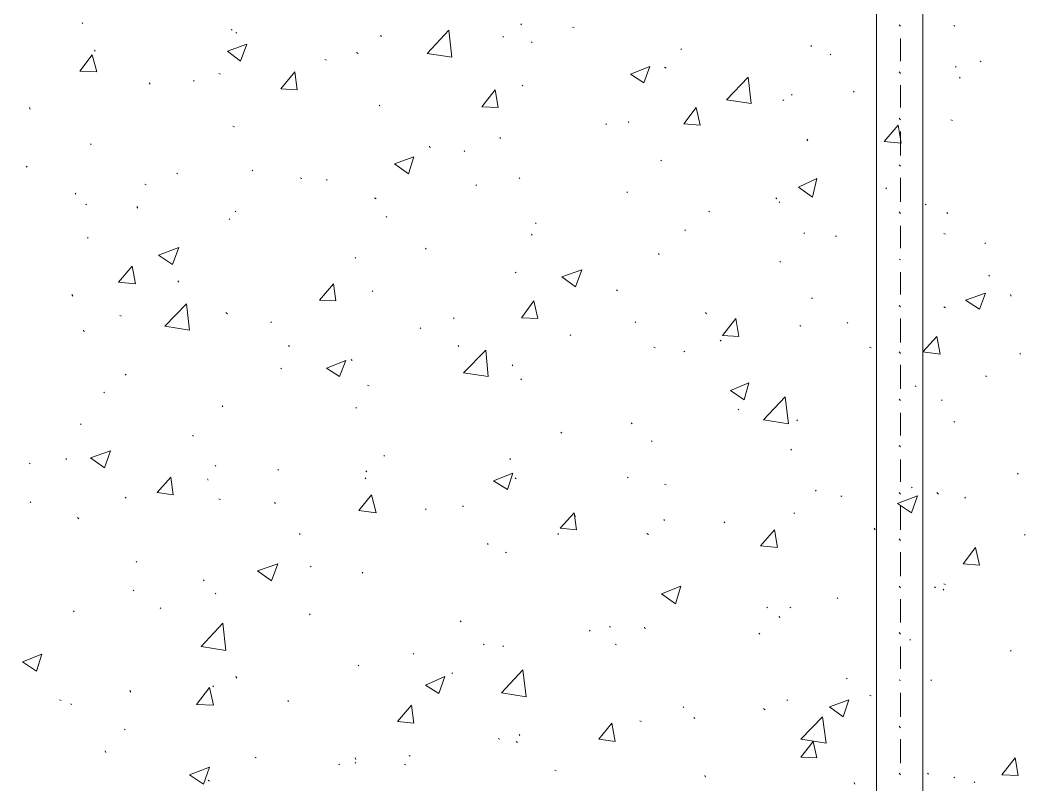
# Model space of a CAD drawing. Header units: millimetres. Extents: x 2928 to 3112, y 1220 to 1280.
# Drawn here: x 2959.367 to 2961.533, y 1259.487 to 1261.136 of the extents above; entities that cross this region are included whole.
import ezdxf

# ---------------------------------------------------------------- set-up
doc = ezdxf.new("R2010")
doc.units = ezdxf.units.MM

msp = doc.modelspace()

# ---------------------------------------------------------------- linework, layer by layer
at = {"color": 253, "linetype": 'Continuous', "lineweight": 5, "true_color": 0x9a9a9a}
for points in [[(2961.2116, 1241.9003), (2942.08633, 1241.9003), (2942.08633, 1247.74538), (2950.25144, 1247.74538), (2950.25144, 1256.61384), (2942.08633, 1256.61384), (2942.08633, 1261.45224), (2961.2116, 1261.45224), (2961.2116, 1249.1904)], [(2961.3116, 1241.9003), (2980.43854, 1241.9003), (2980.43854, 1247.74538), (2972.27343, 1247.74538), (2972.27343, 1256.61384), (2980.43854, 1256.61384), (2980.43854, 1261.45224), (2961.3116, 1261.45224), (2961.3116, 1249.1904)]]:
    msp.add_lwpolyline(points, dxfattribs=at)
at = {"color": 92, "linetype": 'Continuous', "lineweight": 13, "true_color": 0x00b800}
for points in [[(2959.50158, 1261.12724), (2959.49991, 1261.13057), (2959.49991, 1261.13057)], [(2960.44659, 1261.12557), (2960.44492, 1261.12724), (2960.44492, 1261.12724)], [(2959.82325, 1261.1139), (2959.82158, 1261.11557), (2959.82158, 1261.11557)], [(2959.83325, 1261.10724), (2959.83158, 1261.1089), (2959.83158, 1261.1089)], [(2960.24325, 1261.0639), (2960.28992, 1261.1139), (2960.28992, 1261.1139)], [(2960.29659, 1261.05557), (2960.28992, 1261.1139), (2960.28992, 1261.1139)], [(2960.55993, 1261.1189), (2960.55659, 1261.12057), (2960.55659, 1261.12057)], [(2961.37994, 1261.12224), (2961.37827, 1261.1239), (2961.37827, 1261.1239)], [(2959.81325, 1261.0689), (2959.85492, 1261.0839), (2959.85492, 1261.0839)], [(2959.84158, 1261.04724), (2959.85492, 1261.0839), (2959.85492, 1261.0839)], [(2960.14492, 1261.10057), (2960.14325, 1261.10224), (2960.14325, 1261.10224)], [(2960.40826, 1261.0989), (2960.40659, 1261.10057), (2960.40659, 1261.10057)], [(2960.46992, 1261.08724), (2960.46826, 1261.0889), (2960.46826, 1261.0889)], [(2959.52824, 1261.0689), (2959.52658, 1261.07057), (2959.52658, 1261.07057)], [(2959.81325, 1261.0689), (2959.84158, 1261.04724), (2959.84158, 1261.04724)], [(2960.09492, 1261.0639), (2960.09159, 1261.06557), (2960.09159, 1261.06557)], [(2960.24325, 1261.0639), (2960.29659, 1261.05557), (2960.29659, 1261.05557)], [(2960.7916, 1261.07224), (2960.78993, 1261.0739), (2960.78993, 1261.0739)], [(2961.0716, 1261.0789), (2961.06993, 1261.08057), (2961.06993, 1261.08057)], [(2961.11327, 1261.06057), (2961.1116, 1261.06224), (2961.1116, 1261.06224)], [(2959.49491, 1261.02557), (2959.52158, 1261.06057), (2959.52158, 1261.06057)], [(2959.53158, 1261.0239), (2959.52158, 1261.06057), (2959.52158, 1261.06057)], [(2960.02658, 1261.0489), (2960.02325, 1261.05057), (2960.02325, 1261.05057)], [(2961.4366, 1261.04557), (2961.43494, 1261.04724), (2961.43494, 1261.04724)], [(2959.49491, 1261.02557), (2959.53158, 1261.0239), (2959.53158, 1261.0239)], [(2959.79825, 1261.0189), (2959.79491, 1261.02057), (2959.79491, 1261.02057)], [(2959.92825, 1260.98724), (2959.95825, 1261.0239), (2959.95825, 1261.0239)], [(2959.96325, 1260.98557), (2959.95825, 1261.0239), (2959.95825, 1261.0239)], [(2960.68159, 1261.0189), (2960.72326, 1261.03557), (2960.72326, 1261.03557)], [(2960.68159, 1261.0189), (2960.70993, 1261.00057), (2960.70993, 1261.00057)], [(2960.70993, 1261.00057), (2960.72326, 1261.03557), (2960.72326, 1261.03557)], [(2960.75826, 1261.03224), (2960.75493, 1261.0339), (2960.75493, 1261.0339)], [(2961.38327, 1261.0339), (2961.3816, 1261.03557), (2961.3816, 1261.03557)], [(2959.64658, 1260.99724), (2959.64491, 1261.00057), (2959.64491, 1261.00057)], [(2959.74158, 1261.0039), (2959.73991, 1261.00557), (2959.73991, 1261.00557)], [(2960.88826, 1260.9639), (2960.93493, 1261.01224), (2960.93493, 1261.01224)], [(2960.9416, 1260.95557), (2960.93493, 1261.01224), (2960.93493, 1261.01224)], [(2961.3916, 1261.01057), (2961.38994, 1261.01224), (2961.38994, 1261.01224)], [(2959.92825, 1260.98724), (2959.96325, 1260.98557), (2959.96325, 1260.98557)], [(2960.36159, 1260.9489), (2960.38992, 1260.98557), (2960.38992, 1260.98557)], [(2960.39659, 1260.94724), (2960.38992, 1260.98557), (2960.38992, 1260.98557)], [(2960.44992, 1260.9939), (2960.44826, 1260.99557), (2960.44826, 1260.99557)], [(2961.02993, 1260.9739), (2961.02827, 1260.97557), (2961.02827, 1260.97557)], [(2961.16327, 1260.98057), (2961.1616, 1260.98224), (2961.1616, 1260.98224)], [(2960.88826, 1260.9639), (2960.9416, 1260.95557), (2960.9416, 1260.95557)], [(2961.0116, 1260.96224), (2961.00993, 1260.9639), (2961.00993, 1260.9639)], [(2959.38824, 1260.9439), (2959.38658, 1260.94724), (2959.38658, 1260.94724)], [(2960.14159, 1260.95057), (2960.13992, 1260.95224), (2960.13992, 1260.95224)], [(2960.36159, 1260.9489), (2960.39659, 1260.94724), (2960.39659, 1260.94724)], [(2960.7966, 1260.91224), (2960.82326, 1260.94724), (2960.82326, 1260.94724)], [(2960.8316, 1260.9089), (2960.82326, 1260.94724), (2960.82326, 1260.94724)], [(2960.62993, 1260.91057), (2960.62826, 1260.91224), (2960.62826, 1260.91224)], [(2960.67826, 1260.9139), (2960.67659, 1260.91724), (2960.67659, 1260.91724)], [(2960.7966, 1260.91224), (2960.8316, 1260.9089), (2960.8316, 1260.9089)], [(2961.37494, 1260.9189), (2961.3716, 1260.92057), (2961.3716, 1260.92057)], [(2959.82825, 1260.90557), (2959.82491, 1260.90724), (2959.82491, 1260.90724)], [(2961.22827, 1260.8739), (2961.25827, 1260.9089), (2961.25827, 1260.9089)], [(2961.26494, 1260.87057), (2961.25827, 1260.9089), (2961.25827, 1260.9089)], [(2959.51991, 1260.86723), (2959.51824, 1260.8689), (2959.51824, 1260.8689)], [(2960.40159, 1260.88057), (2960.39992, 1260.88223), (2960.39992, 1260.88223)], [(2961.06327, 1260.87557), (2961.0616, 1260.8789), (2961.0616, 1260.8789)], [(2961.22827, 1260.8739), (2961.26494, 1260.87057), (2961.26494, 1260.87057)], [(2960.24992, 1260.86057), (2960.24825, 1260.8639), (2960.24825, 1260.8639)], [(2960.32492, 1260.85223), (2960.32326, 1260.8539), (2960.32326, 1260.8539)], [(2960.17325, 1260.82557), (2960.21492, 1260.84057), (2960.21492, 1260.84057)], [(2960.17325, 1260.82557), (2960.20325, 1260.8039), (2960.20325, 1260.8039)], [(2960.20325, 1260.8039), (2960.21492, 1260.84057), (2960.21492, 1260.84057)], [(2960.74826, 1260.83223), (2960.74659, 1260.8339), (2960.74659, 1260.8339)], [(2959.38158, 1260.8189), (2959.37991, 1260.82057), (2959.37991, 1260.82057)], [(2959.70658, 1260.8039), (2959.70325, 1260.80557), (2959.70325, 1260.80557)], [(2959.86825, 1260.81057), (2959.86658, 1260.81223), (2959.86658, 1260.81223)], [(2959.63825, 1260.78057), (2959.63491, 1260.78223), (2959.63491, 1260.78223)], [(2959.97325, 1260.7939), (2959.96992, 1260.79557), (2959.96992, 1260.79557)], [(2960.02825, 1260.79057), (2960.02658, 1260.79223), (2960.02658, 1260.79223)], [(2960.34992, 1260.7789), (2960.34826, 1260.78057), (2960.34826, 1260.78057)], [(2960.44326, 1260.7939), (2960.44159, 1260.79557), (2960.44159, 1260.79557)], [(2961.04327, 1260.77557), (2961.08327, 1260.7939), (2961.08327, 1260.7939)], [(2961.07327, 1260.7539), (2961.08327, 1260.7939), (2961.08327, 1260.7939)], [(2959.48658, 1260.76057), (2959.48491, 1260.76223), (2959.48491, 1260.76223)], [(2960.67493, 1260.7639), (2960.67326, 1260.76557), (2960.67326, 1260.76557)], [(2961.04327, 1260.77557), (2961.07327, 1260.7539), (2961.07327, 1260.7539)], [(2961.23327, 1260.77223), (2961.2316, 1260.7739), (2961.2316, 1260.7739)], [(2959.50991, 1260.73723), (2959.50824, 1260.7389), (2959.50824, 1260.7389)], [(2960.13325, 1260.75057), (2960.12992, 1260.75223), (2960.12992, 1260.75223)], [(2960.9966, 1260.75057), (2960.99493, 1260.75223), (2960.99493, 1260.75223)], [(2961.00327, 1260.74223), (2961.0016, 1260.7439), (2961.0016, 1260.7439)], [(2961.31827, 1260.73723), (2961.3166, 1260.7389), (2961.3166, 1260.7389)], [(2959.61991, 1260.73057), (2959.61825, 1260.7339), (2959.61825, 1260.7339)], [(2959.83158, 1260.72223), (2959.82992, 1260.7239), (2959.82992, 1260.7239)], [(2960.8516, 1260.72223), (2960.84993, 1260.7239), (2960.84993, 1260.7239)], [(2961.36494, 1260.7189), (2961.36327, 1260.72057), (2961.36327, 1260.72057)], [(2959.81825, 1260.70557), (2959.81658, 1260.70723), (2959.81658, 1260.70723)], [(2960.15659, 1260.71057), (2960.15492, 1260.71223), (2960.15492, 1260.71223)], [(2960.47826, 1260.69723), (2960.47659, 1260.6989), (2960.47659, 1260.6989)], [(2960.46992, 1260.67223), (2960.46826, 1260.6739), (2960.46826, 1260.6739)], [(2960.79993, 1260.68223), (2960.79826, 1260.6839), (2960.79826, 1260.6839)], [(2961.0566, 1260.67557), (2961.05493, 1260.67723), (2961.05493, 1260.67723)], [(2961.35994, 1260.6739), (2961.3566, 1260.67557), (2961.3566, 1260.67557)], [(2959.51324, 1260.66557), (2959.51158, 1260.66723), (2959.51158, 1260.66723)], [(2961.12493, 1260.6689), (2961.12327, 1260.67057), (2961.12327, 1260.67057)], [(2961.4466, 1260.6539), (2961.44494, 1260.65556), (2961.44494, 1260.65556)], [(2959.66491, 1260.6289), (2959.70825, 1260.64556), (2959.70825, 1260.64556)], [(2959.66491, 1260.6289), (2959.69491, 1260.6089), (2959.69491, 1260.6089)], [(2959.69491, 1260.6089), (2959.70825, 1260.64556), (2959.70825, 1260.64556)], [(2960.24159, 1260.64223), (2960.23992, 1260.6439), (2960.23992, 1260.6439)], [(2960.74326, 1260.63056), (2960.74159, 1260.63223), (2960.74159, 1260.63223)], [(2960.08992, 1260.62223), (2960.08825, 1260.6239), (2960.08825, 1260.6239)], [(2961.00493, 1260.6139), (2961.00327, 1260.61556), (2961.00327, 1260.61556)], [(2959.57824, 1260.57056), (2959.60825, 1260.60556), (2959.60825, 1260.60556)], [(2959.61491, 1260.56723), (2959.60825, 1260.60556), (2959.60825, 1260.60556)], [(2960.43492, 1260.59056), (2960.43326, 1260.59223), (2960.43326, 1260.59223)], [(2960.53326, 1260.58223), (2960.57659, 1260.59723), (2960.57659, 1260.59723)], [(2960.56326, 1260.56056), (2960.57659, 1260.59723), (2960.57659, 1260.59723)], [(2961.45494, 1260.5839), (2961.45327, 1260.58556), (2961.45327, 1260.58556)], [(2959.57824, 1260.57056), (2959.61491, 1260.56723), (2959.61491, 1260.56723)], [(2959.70825, 1260.57056), (2959.70658, 1260.5739), (2959.70658, 1260.5739)], [(2960.01158, 1260.53223), (2960.04158, 1260.56723), (2960.04158, 1260.56723)], [(2960.04658, 1260.53056), (2960.04158, 1260.56723), (2960.04158, 1260.56723)], [(2960.53326, 1260.58223), (2960.56326, 1260.56056), (2960.56326, 1260.56056)], [(2959.47991, 1260.54056), (2959.47824, 1260.5439), (2959.47824, 1260.5439)], [(2960.12659, 1260.55056), (2960.12492, 1260.55223), (2960.12492, 1260.55223)], [(2960.65326, 1260.55223), (2960.65159, 1260.5539), (2960.65159, 1260.5539)], [(2961.40327, 1260.53223), (2961.4466, 1260.54723), (2961.4466, 1260.54723)], [(2961.43327, 1260.51223), (2961.4466, 1260.54723), (2961.4466, 1260.54723)], [(2961.50161, 1260.54056), (2961.49994, 1260.5439), (2961.49994, 1260.5439)], [(2959.67825, 1260.47556), (2959.72491, 1260.5239), (2959.72491, 1260.5239)], [(2959.73158, 1260.46723), (2959.72491, 1260.5239), (2959.72491, 1260.5239)], [(2960.01158, 1260.53223), (2960.04658, 1260.53056), (2960.04658, 1260.53056)], [(2960.44659, 1260.4939), (2960.47326, 1260.53056), (2960.47326, 1260.53056)], [(2960.48159, 1260.49223), (2960.47326, 1260.53056), (2960.47326, 1260.53056)], [(2961.07327, 1260.53556), (2961.0716, 1260.53723), (2961.0716, 1260.53723)], [(2961.40327, 1260.53223), (2961.43327, 1260.51223), (2961.43327, 1260.51223)], [(2959.58491, 1260.49723), (2959.58158, 1260.4989), (2959.58158, 1260.4989)], [(2959.81325, 1260.50223), (2959.80991, 1260.50556), (2959.80991, 1260.50556)], [(2960.84493, 1260.50223), (2960.84326, 1260.50556), (2960.84326, 1260.50556)], [(2961.35994, 1260.51556), (2961.3566, 1260.51723), (2961.3566, 1260.51723)], [(2959.90825, 1260.4839), (2959.90658, 1260.48556), (2959.90658, 1260.48556)], [(2960.30159, 1260.49223), (2960.29992, 1260.4939), (2960.29992, 1260.4939)], [(2960.44659, 1260.4939), (2960.48159, 1260.49223), (2960.48159, 1260.49223)], [(2960.69326, 1260.4839), (2960.69159, 1260.48556), (2960.69159, 1260.48556)], [(2960.87993, 1260.45556), (2960.90826, 1260.49223), (2960.90826, 1260.49223)], [(2960.91493, 1260.4539), (2960.90826, 1260.49223), (2960.90826, 1260.49223)], [(2961.04827, 1260.47556), (2961.0466, 1260.47723), (2961.0466, 1260.47723)], [(2961.14993, 1260.48223), (2961.14827, 1260.4839), (2961.14827, 1260.4839)], [(2959.50491, 1260.4639), (2959.50324, 1260.46723), (2959.50324, 1260.46723)], [(2959.67825, 1260.47556), (2959.73158, 1260.46723), (2959.73158, 1260.46723)], [(2960.22992, 1260.47056), (2960.22825, 1260.47223), (2960.22825, 1260.47223)], [(2960.55326, 1260.45556), (2960.55159, 1260.45723), (2960.55159, 1260.45723)], [(2960.87993, 1260.45556), (2960.91493, 1260.4539), (2960.91493, 1260.4539)], [(2959.94658, 1260.43223), (2959.94492, 1260.4339), (2959.94492, 1260.4339)], [(2960.31159, 1260.43223), (2960.30992, 1260.4339), (2960.30992, 1260.4339)], [(2960.8766, 1260.4439), (2960.87493, 1260.44556), (2960.87493, 1260.44556)], [(2961.3116, 1260.42056), (2961.3416, 1260.4539), (2961.3416, 1260.4539)], [(2961.34827, 1260.41556), (2961.3416, 1260.4539), (2961.3416, 1260.4539)], [(2960.32159, 1260.37556), (2960.36992, 1260.42389), (2960.36992, 1260.42389)], [(2960.37492, 1260.36723), (2960.36992, 1260.42389), (2960.36992, 1260.42389)], [(2960.73493, 1260.42889), (2960.73159, 1260.43056), (2960.73159, 1260.43056)], [(2960.79826, 1260.42056), (2960.7966, 1260.42223), (2960.7966, 1260.42223)], [(2961.19993, 1260.42889), (2961.1966, 1260.43056), (2961.1966, 1260.43056)], [(2961.3116, 1260.42056), (2961.34827, 1260.41556), (2961.34827, 1260.41556)], [(2961.52161, 1260.41556), (2961.51994, 1260.41723), (2961.51994, 1260.41723)], [(2960.02658, 1260.38556), (2960.06825, 1260.40223), (2960.06825, 1260.40223)], [(2960.05492, 1260.36723), (2960.06825, 1260.40223), (2960.06825, 1260.40223)], [(2960.08159, 1260.40223), (2960.07992, 1260.40389), (2960.07992, 1260.40389)], [(2960.42826, 1260.39056), (2960.42659, 1260.39223), (2960.42659, 1260.39223)], [(2959.59491, 1260.37056), (2959.59324, 1260.37223), (2959.59324, 1260.37223)], [(2959.92992, 1260.38389), (2959.92825, 1260.38556), (2959.92825, 1260.38556)], [(2960.02658, 1260.38556), (2960.05492, 1260.36723), (2960.05492, 1260.36723)], [(2960.32159, 1260.37556), (2960.37492, 1260.36723), (2960.37492, 1260.36723)], [(2961.44827, 1260.36723), (2961.4466, 1260.36889), (2961.4466, 1260.36889)], [(2960.11825, 1260.34723), (2960.11492, 1260.34889), (2960.11492, 1260.34889)], [(2960.44659, 1260.36056), (2960.44492, 1260.36223), (2960.44492, 1260.36223)], [(2960.8966, 1260.33723), (2960.9366, 1260.35389), (2960.9366, 1260.35389)], [(2960.9266, 1260.31723), (2960.9366, 1260.35389), (2960.9366, 1260.35389)], [(2961.2966, 1260.34556), (2961.29494, 1260.34723), (2961.29494, 1260.34723)], [(2959.54824, 1260.33223), (2959.54658, 1260.33389), (2959.54658, 1260.33389)], [(2960.8966, 1260.33723), (2960.9266, 1260.31723), (2960.9266, 1260.31723)], [(2959.80325, 1260.30223), (2959.80158, 1260.30389), (2959.80158, 1260.30389)], [(2960.96826, 1260.27389), (2961.01493, 1260.32389), (2961.01493, 1260.32389)], [(2961.0216, 1260.26556), (2961.01493, 1260.32389), (2961.01493, 1260.32389)], [(2961.35327, 1260.31556), (2961.3516, 1260.31723), (2961.3516, 1260.31723)], [(2960.09159, 1260.29889), (2960.08992, 1260.30056), (2960.08992, 1260.30056)], [(2960.91493, 1260.29556), (2960.91326, 1260.29723), (2960.91326, 1260.29723)], [(2959.49824, 1260.26389), (2959.49658, 1260.26556), (2959.49658, 1260.26556)], [(2960.68493, 1260.26556), (2960.68326, 1260.26723), (2960.68326, 1260.26723)], [(2960.96826, 1260.27389), (2961.0216, 1260.26556), (2961.0216, 1260.26556)], [(2961.0416, 1260.27223), (2961.03993, 1260.27389), (2961.03993, 1260.27389)], [(2961.37994, 1260.26889), (2961.37827, 1260.27056), (2961.37827, 1260.27056)], [(2959.73991, 1260.23889), (2959.73825, 1260.24056), (2959.73825, 1260.24056)], [(2960.53326, 1260.24556), (2960.53159, 1260.24723), (2960.53159, 1260.24723)], [(2960.72826, 1260.22723), (2960.72659, 1260.22889), (2960.72659, 1260.22889)], [(2959.51824, 1260.19222), (2959.56158, 1260.20723), (2959.56158, 1260.20723)], [(2959.54824, 1260.17056), (2959.56158, 1260.20723), (2959.56158, 1260.20723)], [(2960.15159, 1260.19556), (2960.14992, 1260.19723), (2960.14992, 1260.19723)], [(2961.02827, 1260.20889), (2961.0266, 1260.21056), (2961.0266, 1260.21056)], [(2959.38824, 1260.17889), (2959.38658, 1260.18056), (2959.38658, 1260.18056)], [(2959.46658, 1260.18889), (2959.46491, 1260.19056), (2959.46491, 1260.19056)], [(2959.51824, 1260.19222), (2959.54824, 1260.17056), (2959.54824, 1260.17056)], [(2959.78825, 1260.17389), (2959.78658, 1260.17556), (2959.78658, 1260.17556)], [(2960.42326, 1260.18889), (2960.42159, 1260.19056), (2960.42159, 1260.19056)], [(2959.92325, 1260.16556), (2959.92158, 1260.16722), (2959.92158, 1260.16722)], [(2960.11325, 1260.16222), (2960.11159, 1260.16389), (2960.11159, 1260.16389)], [(2960.38659, 1260.14222), (2960.42826, 1260.15889), (2960.42826, 1260.15889)], [(2960.41659, 1260.12389), (2960.42826, 1260.15889), (2960.42826, 1260.15889)], [(2961.51661, 1260.15722), (2961.51494, 1260.15889), (2961.51494, 1260.15889)], [(2959.66158, 1260.11722), (2959.69158, 1260.15056), (2959.69158, 1260.15056)], [(2959.69658, 1260.11222), (2959.69158, 1260.15056), (2959.69158, 1260.15056)], [(2959.77158, 1260.14389), (2959.76991, 1260.14722), (2959.76991, 1260.14722)], [(2960.11159, 1260.14722), (2960.10992, 1260.14889), (2960.10992, 1260.14889)], [(2960.38659, 1260.14222), (2960.41659, 1260.12389), (2960.41659, 1260.12389)], [(2960.43492, 1260.14722), (2960.43326, 1260.14889), (2960.43326, 1260.14889)], [(2960.67659, 1260.14889), (2960.67493, 1260.15056), (2960.67493, 1260.15056)], [(2960.75826, 1260.13389), (2960.75493, 1260.13556), (2960.75493, 1260.13556)], [(2959.66158, 1260.11722), (2959.69658, 1260.11222), (2959.69658, 1260.11222)], [(2960.09659, 1260.07889), (2960.12325, 1260.11222), (2960.12325, 1260.11222)], [(2960.13325, 1260.07389), (2960.12325, 1260.11222), (2960.12325, 1260.11222)], [(2961.0816, 1260.12056), (2961.07993, 1260.12222), (2961.07993, 1260.12222)], [(2961.1366, 1260.10889), (2961.13493, 1260.11056), (2961.13493, 1260.11056)], [(2961.2566, 1260.09389), (2961.29994, 1260.11056), (2961.29994, 1260.11056)], [(2961.28827, 1260.12722), (2961.2866, 1260.12889), (2961.2866, 1260.12889)], [(2961.2866, 1260.07389), (2961.29994, 1260.11056), (2961.29994, 1260.11056)], [(2961.34494, 1260.11389), (2961.3416, 1260.11722), (2961.3416, 1260.11722)], [(2959.38991, 1260.09556), (2959.38824, 1260.09722), (2959.38824, 1260.09722)], [(2959.59491, 1260.10556), (2959.59324, 1260.10722), (2959.59324, 1260.10722)], [(2959.79825, 1260.10222), (2959.79491, 1260.10389), (2959.79491, 1260.10389)], [(2959.91658, 1260.09389), (2959.91492, 1260.09556), (2959.91492, 1260.09556)], [(2960.32159, 1260.08722), (2960.31992, 1260.08889), (2960.31992, 1260.08889)], [(2961.2566, 1260.09389), (2961.2866, 1260.07389), (2961.2866, 1260.07389)], [(2961.40327, 1260.10556), (2961.4016, 1260.10722), (2961.4016, 1260.10722)], [(2960.09659, 1260.07889), (2960.13325, 1260.07389), (2960.13325, 1260.07389)], [(2960.24159, 1260.08056), (2960.23992, 1260.08222), (2960.23992, 1260.08222)], [(2960.52993, 1260.04056), (2960.55993, 1260.07389), (2960.55993, 1260.07389)], [(2960.56493, 1260.03722), (2960.55993, 1260.07389), (2960.55993, 1260.07389)], [(2960.56326, 1260.06556), (2960.56159, 1260.06722), (2960.56159, 1260.06722)], [(2961.03493, 1260.07222), (2961.03327, 1260.07389), (2961.03327, 1260.07389)], [(2959.49324, 1260.06056), (2959.48991, 1260.06389), (2959.48991, 1260.06389)], [(2960.75493, 1260.05722), (2960.75326, 1260.05889), (2960.75326, 1260.05889)], [(2960.88493, 1260.05222), (2960.88326, 1260.05389), (2960.88326, 1260.05389)], [(2959.96992, 1260.02722), (2959.96825, 1260.02889), (2959.96825, 1260.02889)], [(2960.52659, 1260.02722), (2960.52492, 1260.02889), (2960.52492, 1260.02889)], [(2960.52993, 1260.04056), (2960.56493, 1260.03722), (2960.56493, 1260.03722)], [(2960.71993, 1260.02722), (2960.71659, 1260.02889), (2960.71659, 1260.02889)], [(2960.9616, 1260.00222), (2960.9916, 1260.03722), (2960.9916, 1260.03722)], [(2960.99827, 1259.99889), (2960.9916, 1260.03722), (2960.9916, 1260.03722)], [(2961.20827, 1260.03722), (2961.2066, 1260.04056), (2961.2066, 1260.04056)], [(2961.53161, 1260.02556), (2961.52994, 1260.02722), (2961.52994, 1260.02722)], [(2960.37492, 1260.00556), (2960.37326, 1260.00722), (2960.37326, 1260.00722)], [(2960.9616, 1260.00222), (2960.99827, 1259.99889), (2960.99827, 1259.99889)], [(2960.41492, 1259.98722), (2960.41159, 1259.98889), (2960.41159, 1259.98889)], [(2961.39827, 1259.96389), (2961.42494, 1259.99889), (2961.42494, 1259.99889)], [(2961.43327, 1259.96055), (2961.42494, 1259.99889), (2961.42494, 1259.99889)], [(2959.61825, 1259.96722), (2959.61658, 1259.96889), (2959.61658, 1259.96889)], [(2959.87825, 1259.94889), (2959.92158, 1259.96389), (2959.92158, 1259.96389)], [(2959.90825, 1259.92722), (2959.92158, 1259.96389), (2959.92158, 1259.96389)], [(2959.99325, 1259.95722), (2959.99158, 1259.95889), (2959.99158, 1259.95889)], [(2961.39827, 1259.96389), (2961.43327, 1259.96055), (2961.43327, 1259.96055)], [(2959.87825, 1259.94889), (2959.90825, 1259.92722), (2959.90825, 1259.92722)], [(2960.10492, 1259.94389), (2960.10325, 1259.94555), (2960.10325, 1259.94555)], [(2959.76325, 1259.92722), (2959.76158, 1259.92889), (2959.76158, 1259.92889)], [(2960.74826, 1259.89889), (2960.78993, 1259.91555), (2960.78993, 1259.91555)], [(2960.77826, 1259.87722), (2960.78993, 1259.91555), (2960.78993, 1259.91555)], [(2961.33827, 1259.91222), (2961.3366, 1259.91389), (2961.3366, 1259.91389)], [(2961.35994, 1259.91889), (2961.3566, 1259.92055), (2961.3566, 1259.92055)], [(2959.61158, 1259.90555), (2959.60991, 1259.90722), (2959.60991, 1259.90722)], [(2959.78825, 1259.89889), (2959.78658, 1259.90055), (2959.78658, 1259.90055)], [(2960.74826, 1259.89889), (2960.77826, 1259.87722), (2960.77826, 1259.87722)], [(2961.3566, 1259.90722), (2961.35494, 1259.90889), (2961.35494, 1259.90889)], [(2960.9766, 1259.86889), (2960.97493, 1259.87055), (2960.97493, 1259.87055)], [(2961.0266, 1259.86889), (2961.02493, 1259.87055), (2961.02493, 1259.87055)], [(2961.12827, 1259.88889), (2961.1266, 1259.89055), (2961.1266, 1259.89055)], [(2959.48324, 1259.86055), (2959.48158, 1259.86222), (2959.48158, 1259.86222)], [(2959.66991, 1259.86722), (2959.66825, 1259.86889), (2959.66825, 1259.86889)], [(2959.99158, 1259.85389), (2959.98992, 1259.85555), (2959.98992, 1259.85555)], [(2961.00327, 1259.84722), (2961.0016, 1259.85055), (2961.0016, 1259.85055)], [(2959.75658, 1259.78555), (2959.80325, 1259.83555), (2959.80325, 1259.83555)], [(2959.80991, 1259.77722), (2959.80325, 1259.83555), (2959.80325, 1259.83555)], [(2960.31659, 1259.83889), (2960.31492, 1259.84055), (2960.31492, 1259.84055)], [(2960.63826, 1259.82722), (2960.63659, 1259.82889), (2960.63659, 1259.82889)], [(2960.71326, 1259.82389), (2960.71159, 1259.82722), (2960.71159, 1259.82722)], [(2960.59493, 1259.81889), (2960.59326, 1259.82055), (2960.59326, 1259.82055)], [(2960.95993, 1259.81222), (2960.95826, 1259.81389), (2960.95826, 1259.81389)], [(2959.75658, 1259.78555), (2959.80991, 1259.77722), (2959.80991, 1259.77722)], [(2960.36659, 1259.78889), (2960.36492, 1259.79055), (2960.36492, 1259.79055)], [(2960.40826, 1259.78555), (2960.40659, 1259.78722), (2960.40659, 1259.78722)], [(2960.65159, 1259.78889), (2960.64826, 1259.79055), (2960.64826, 1259.79055)], [(2961.28494, 1259.79889), (2961.28327, 1259.80055), (2961.28327, 1259.80055)], [(2959.37158, 1259.75222), (2959.41324, 1259.76889), (2959.41324, 1259.76889)], [(2959.40158, 1259.73222), (2959.41324, 1259.76889), (2959.41324, 1259.76889)], [(2960.21492, 1259.76889), (2960.21325, 1259.77055), (2960.21325, 1259.77055)], [(2961.50161, 1259.77555), (2961.49994, 1259.77722), (2961.49994, 1259.77722)], [(2959.37158, 1259.75222), (2959.40158, 1259.73222), (2959.40158, 1259.73222)], [(2960.09659, 1259.74389), (2960.09492, 1259.74555), (2960.09492, 1259.74555)], [(2959.83325, 1259.71722), (2959.83158, 1259.72055), (2959.83158, 1259.72055)], [(2960.23992, 1259.70222), (2960.28159, 1259.72055), (2960.28159, 1259.72055)], [(2960.26825, 1259.68388), (2960.28159, 1259.72055), (2960.28159, 1259.72055)], [(2960.29826, 1259.72722), (2960.29659, 1259.72888), (2960.29659, 1259.72888)], [(2960.40326, 1259.68555), (2960.44992, 1259.73555), (2960.44992, 1259.73555)], [(2960.45659, 1259.67722), (2960.44992, 1259.73555), (2960.44992, 1259.73555)], [(2959.74658, 1259.66055), (2959.77491, 1259.69722), (2959.77491, 1259.69722)], [(2959.78325, 1259.65888), (2959.77491, 1259.69722), (2959.77491, 1259.69722)], [(2959.78325, 1259.69888), (2959.78158, 1259.70055), (2959.78158, 1259.70055)], [(2960.23992, 1259.70222), (2960.26825, 1259.68388), (2960.26825, 1259.68388)], [(2961.14827, 1259.71555), (2961.1466, 1259.71722), (2961.1466, 1259.71722)], [(2961.32994, 1259.71222), (2961.32827, 1259.71388), (2961.32827, 1259.71388)], [(2959.60491, 1259.68722), (2959.60325, 1259.69055), (2959.60325, 1259.69055)], [(2960.40326, 1259.68555), (2960.45659, 1259.67722), (2960.45659, 1259.67722)], [(2961.19993, 1259.67888), (2961.1966, 1259.68055), (2961.1966, 1259.68055)], [(2959.45491, 1259.66888), (2959.45158, 1259.67055), (2959.45158, 1259.67055)], [(2959.47824, 1259.66055), (2959.47491, 1259.66222), (2959.47491, 1259.66222)], [(2959.74658, 1259.66055), (2959.78325, 1259.65888), (2959.78325, 1259.65888)], [(2959.94492, 1259.66722), (2959.94325, 1259.66888), (2959.94325, 1259.66888)], [(2960.17992, 1259.62388), (2960.20992, 1259.65888), (2960.20992, 1259.65888)], [(2960.21492, 1259.62055), (2960.20992, 1259.65888), (2960.20992, 1259.65888)], [(2960.7966, 1259.65388), (2960.79493, 1259.65555), (2960.79493, 1259.65555)], [(2961.01993, 1259.66888), (2961.01827, 1259.67055), (2961.01827, 1259.67055)], [(2961.10993, 1259.65555), (2961.1516, 1259.67055), (2961.1516, 1259.67055)], [(2961.10993, 1259.65555), (2961.13993, 1259.63388), (2961.13993, 1259.63388)], [(2961.13993, 1259.63388), (2961.1516, 1259.67055), (2961.1516, 1259.67055)], [(2960.81993, 1259.63055), (2960.81826, 1259.63222), (2960.81826, 1259.63222)], [(2960.9716, 1259.64888), (2960.96826, 1259.65222), (2960.96826, 1259.65222)], [(2961.04827, 1259.58555), (2961.09493, 1259.63388), (2961.09493, 1259.63388)], [(2961.10327, 1259.57722), (2961.09493, 1259.63388), (2961.09493, 1259.63388)], [(2960.17992, 1259.62388), (2960.21492, 1259.62055), (2960.21492, 1259.62055)], [(2960.61326, 1259.58555), (2960.64159, 1259.62055), (2960.64159, 1259.62055)], [(2960.64826, 1259.58055), (2960.64159, 1259.62055), (2960.64159, 1259.62055)], [(2960.70493, 1259.62388), (2960.70159, 1259.62555), (2960.70159, 1259.62555)], [(2959.59324, 1259.60555), (2959.59158, 1259.60722), (2959.59158, 1259.60722)], [(2960.44326, 1259.59388), (2960.44159, 1259.59555), (2960.44159, 1259.59555)], [(2960.39992, 1259.58555), (2960.39659, 1259.58722), (2960.39659, 1259.58722)], [(2960.43826, 1259.57888), (2960.43492, 1259.58055), (2960.43492, 1259.58055)], [(2960.61326, 1259.58555), (2960.64826, 1259.58055), (2960.64826, 1259.58055)], [(2961.04827, 1259.58555), (2961.10327, 1259.57722), (2961.10327, 1259.57722)], [(2961.04827, 1259.54722), (2961.07493, 1259.58055), (2961.07493, 1259.58055)], [(2961.08327, 1259.54555), (2961.07493, 1259.58055), (2961.07493, 1259.58055)], [(2959.55158, 1259.55722), (2959.54991, 1259.56055), (2959.54991, 1259.56055)], [(2959.87492, 1259.54555), (2959.87325, 1259.54722), (2959.87325, 1259.54722)], [(2960.08992, 1259.54222), (2960.08825, 1259.54555), (2960.08825, 1259.54555)], [(2960.20659, 1259.54888), (2960.20492, 1259.55055), (2960.20492, 1259.55055)], [(2961.04827, 1259.54722), (2961.08327, 1259.54555), (2961.08327, 1259.54555)], [(2961.48161, 1259.50888), (2961.50994, 1259.54555), (2961.50994, 1259.54555)], [(2961.51661, 1259.50722), (2961.50994, 1259.54555), (2961.50994, 1259.54555)], [(2959.73158, 1259.50888), (2959.77491, 1259.52555), (2959.77491, 1259.52555)], [(2959.76158, 1259.48888), (2959.77491, 1259.52555), (2959.77491, 1259.52555)], [(2960.05492, 1259.53055), (2960.05325, 1259.53222), (2960.05325, 1259.53222)], [(2960.08992, 1259.53388), (2960.08825, 1259.53555), (2960.08825, 1259.53555)], [(2960.19659, 1259.53055), (2960.19492, 1259.53222), (2960.19492, 1259.53222)], [(2959.73158, 1259.50888), (2959.76158, 1259.48888), (2959.76158, 1259.48888)], [(2960.52159, 1259.51722), (2960.51826, 1259.51888), (2960.51826, 1259.51888)], [(2960.84326, 1259.50388), (2960.8416, 1259.50722), (2960.8416, 1259.50722)], [(2961.32327, 1259.51055), (2961.3216, 1259.51222), (2961.3216, 1259.51222)], [(2961.37994, 1259.50222), (2961.37827, 1259.50388), (2961.37827, 1259.50388)], [(2961.48161, 1259.50888), (2961.51661, 1259.50722), (2961.51661, 1259.50722)], [(2959.77491, 1259.49555), (2959.77158, 1259.49722), (2959.77158, 1259.49722)], [(2961.16493, 1259.48888), (2961.16327, 1259.49221), (2961.16327, 1259.49221)], [(2961.42327, 1259.49221), (2961.4216, 1259.49388), (2961.4216, 1259.49388)]]:
    msp.add_lwpolyline(points, dxfattribs=at)
at = {"color": 7, "linetype": 'Continuous', "lineweight": 20, "true_color": 0x000007}
for points in [[(2961.26327, 1261.12224), (2961.25994, 1261.12557), (2961.25994, 1261.12557)], [(2961.26327, 1261.09557), (2961.26327, 1261.04724), (2961.26327, 1261.04724)], [(2961.26327, 1261.02057), (2961.25994, 1261.0239), (2961.25994, 1261.0239)], [(2961.26327, 1260.99557), (2961.26327, 1260.94724), (2961.26327, 1260.94724)], [(2961.26327, 1260.92057), (2961.25994, 1260.9239), (2961.25994, 1260.9239)], [(2961.26327, 1260.89557), (2961.26327, 1260.8439), (2961.26327, 1260.8439)], [(2961.26327, 1260.82057), (2961.25994, 1260.8239), (2961.25994, 1260.8239)], [(2961.26327, 1260.79557), (2961.26327, 1260.7439), (2961.26327, 1260.7439)], [(2961.26327, 1260.7189), (2961.25994, 1260.72223), (2961.25994, 1260.72223)], [(2961.26327, 1260.69223), (2961.26327, 1260.6439), (2961.26327, 1260.6439)], [(2961.26327, 1260.6189), (2961.25994, 1260.62056), (2961.25994, 1260.62056)], [(2961.26327, 1260.59223), (2961.26327, 1260.5439), (2961.26327, 1260.5439)], [(2961.26327, 1260.51723), (2961.25994, 1260.52056), (2961.25994, 1260.52056)], [(2961.26327, 1260.49223), (2961.26327, 1260.44056), (2961.26327, 1260.44056)], [(2961.26327, 1260.41723), (2961.25994, 1260.42056), (2961.25994, 1260.42056)], [(2961.26327, 1260.39223), (2961.26327, 1260.34056), (2961.26327, 1260.34056)], [(2961.26327, 1260.31556), (2961.25994, 1260.31889), (2961.25994, 1260.31889)], [(2961.26327, 1260.28889), (2961.26327, 1260.24056), (2961.26327, 1260.24056)], [(2961.26327, 1260.21556), (2961.25994, 1260.21889), (2961.25994, 1260.21889)], [(2961.26327, 1260.18889), (2961.26327, 1260.14056), (2961.26327, 1260.14056)], [(2961.26327, 1260.11389), (2961.25994, 1260.11722), (2961.25994, 1260.11722)], [(2961.26327, 1260.08889), (2961.26327, 1260.03722), (2961.26327, 1260.03722)], [(2961.26327, 1260.01389), (2961.25994, 1260.01722), (2961.25994, 1260.01722)], [(2961.26327, 1259.98889), (2961.26327, 1259.93722), (2961.26327, 1259.93722)], [(2961.26327, 1259.91222), (2961.25994, 1259.91555), (2961.25994, 1259.91555)], [(2961.26327, 1259.88722), (2961.26327, 1259.83722), (2961.26327, 1259.83722)], [(2961.26327, 1259.81222), (2961.25994, 1259.81555), (2961.25994, 1259.81555)], [(2961.26327, 1259.78555), (2961.26327, 1259.73722), (2961.26327, 1259.73722)], [(2961.26327, 1259.71222), (2961.25994, 1259.71388), (2961.25994, 1259.71388)], [(2961.26327, 1259.68555), (2961.26327, 1259.63388), (2961.26327, 1259.63388)], [(2961.26327, 1259.61055), (2961.25994, 1259.61388), (2961.25994, 1259.61388)], [(2961.26327, 1259.58555), (2961.26327, 1259.53388), (2961.26327, 1259.53388)], [(2961.26327, 1259.50888), (2961.25994, 1259.51222), (2961.25994, 1259.51222)]]:
    msp.add_lwpolyline(points, dxfattribs=at)

doc.saveas('drawing.dxf')
